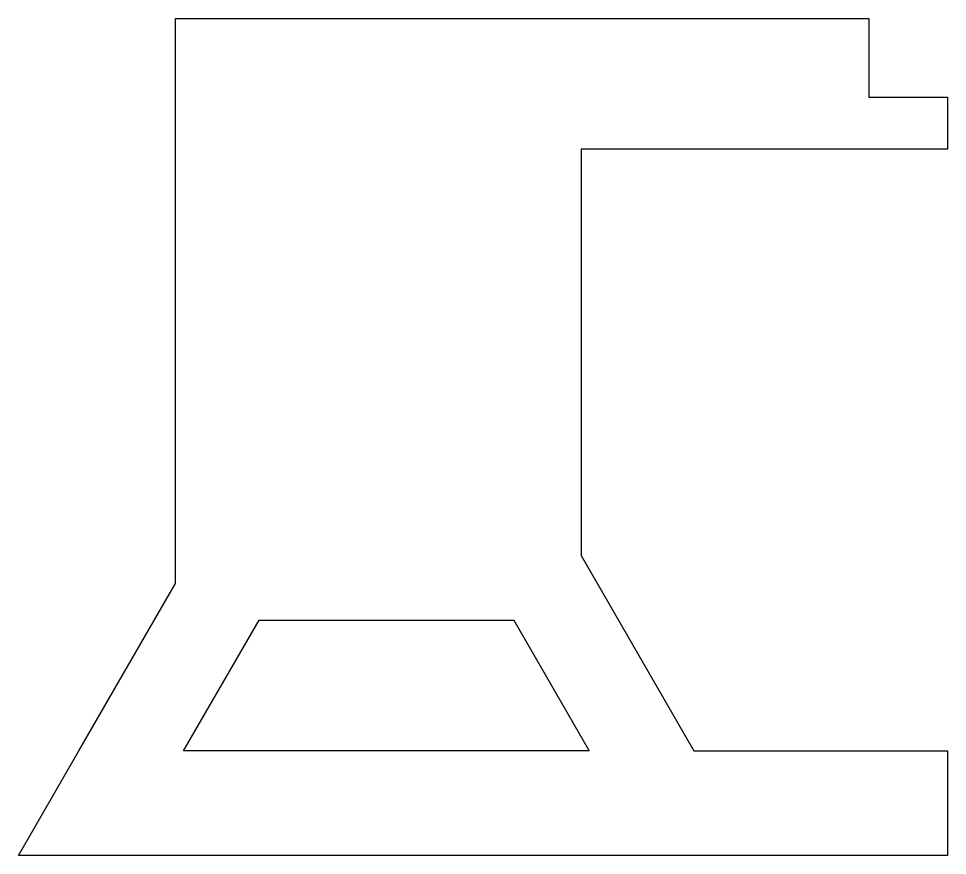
# Model space of a CAD drawing. Extents: x -35.5 to 0, y -16 to 16.
import ezdxf

# ---------------------------------------------------------------- set-up
doc = ezdxf.new("R2010")
doc.units = 0
doc.layers.get('0').update_dxf_attribs({"linetype": 'continuous'})

# ---------------------------------------------------------------- blocks, each defined once
blk = doc.blocks.new('SKETCH')
at = {"color": 7}
for points in [[(0, 11), (-14, 11), (-14, -4.536), (-9.691, -12), (0, -12), (0, -16), (-35.5, -16), (-33.191, -12), (-29.5, -5.608), (-29.5, 16), (-3, 16), (-3, 13), (0, 13)], [(-29.191, -12), (-26.304, -7), (-16.577, -7), (-13.691, -12)]]:
    blk.add_lwpolyline(points, close=True, dxfattribs=at)

msp = doc.modelspace()

# ---------------------------------------------------------------- block references
msp.add_blockref('SKETCH', (0, 0))

doc.saveas('drawing.dxf')
